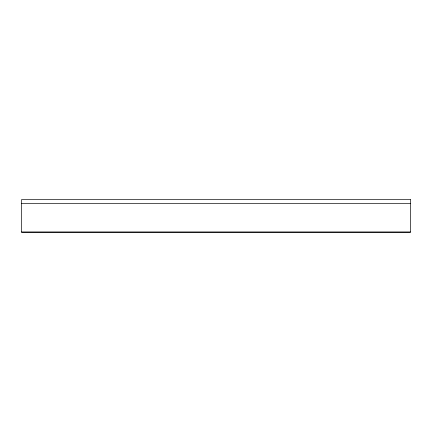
<?xml version="1.0" encoding="UTF-8"?>
<svg xmlns="http://www.w3.org/2000/svg" width="432" height="432" viewBox="0 0 432 432"><rect width="100%" height="100%" fill="white"/><g stroke="black" fill="none" stroke-linecap="round" stroke-linejoin="round"><path stroke-width="0.65" d="M21.6 203.596L410.4 203.596M21.6 231.946L410.4 231.946M410.4 199.546L21.6 199.546L21.6 232.454L410.4 232.454L410.4 199.546"/></g></svg>
